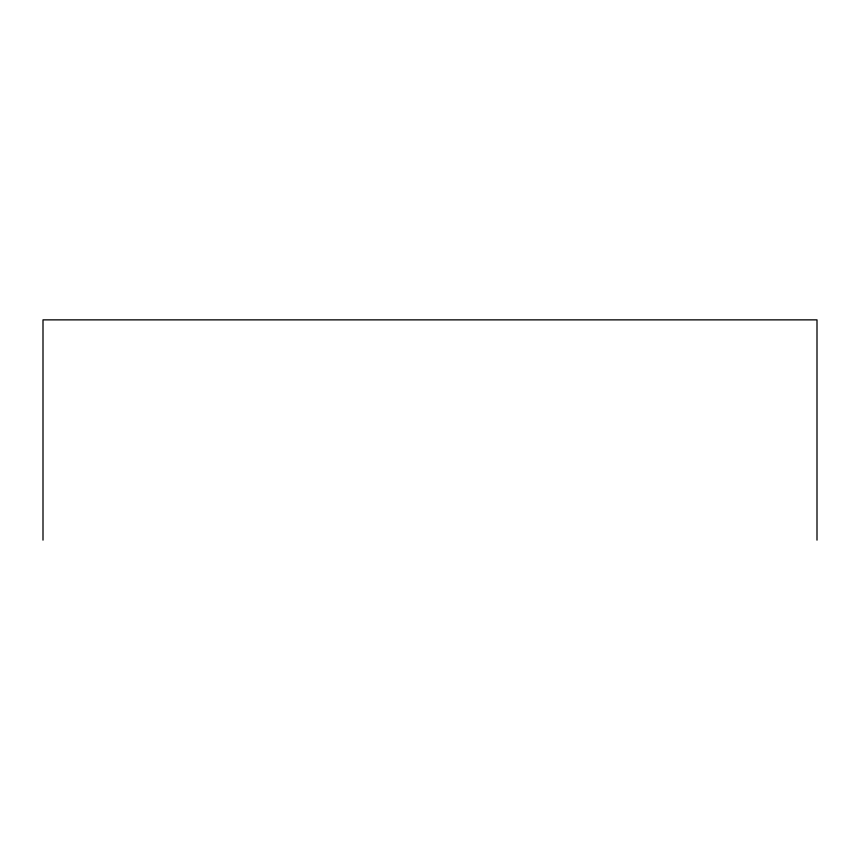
<?xml version="1.0" encoding="UTF-8"?>
<svg xmlns="http://www.w3.org/2000/svg" width="860" height="860" viewBox="0 0 860 860"><rect width="100%" height="100%" fill="white"/><g stroke="black" fill="none" stroke-linecap="round" stroke-linejoin="round"><path stroke-width="1.29" d="M817 540.134L817 319.866L43 319.866L43 540.134"/></g></svg>
